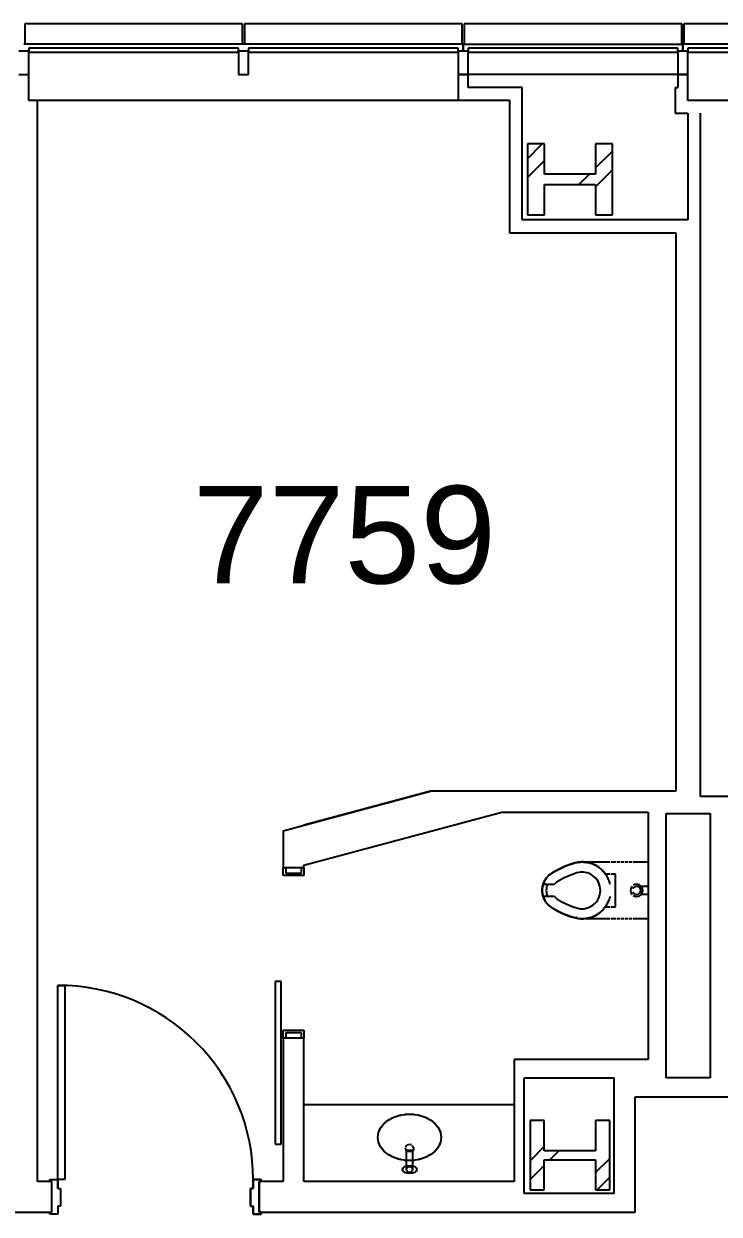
# Model space of a CAD drawing. Header units: inches. Extents: x -59 to 5673, y -29 to 4299.
# Drawn here: x 1363.3 to 1534.3, y 3964.6 to 4257.3 of the extents above; entities that cross this region are included whole.
import ezdxf

# ---------------------------------------------------------------- set-up
doc = ezdxf.new("R2010")
doc.units = ezdxf.units.IN
doc.header["$LTSCALE"] = 96
doc.header["$MEASUREMENT"] = 0
for name, color, linetype in [('A-ANNO-ROOM', 4, 'Continuous'), ('A-COLS', 5, 'Continuous'), ('A-DOOR', 2, 'Continuous'), ('A-FLOR-CASE', 3, 'Continuous'), ('A-FLOR-PFIX', 2, 'Continuous'), ('A-GLAZ', 2, 'Continuous'), ('A-WALL-FULL', 6, 'Continuous')]:
    doc.layers.add(name, color=color, linetype=linetype)
doc.styles.add('ARIAL', font='arial.ttf')

msp = doc.modelspace()

# ---------------------------------------------------------------- linework, layer by layer
at = {"layer": 'A-COLS'}
for p, q in [((1487.13, 4224.14), (1490.76, 4227.78)), ((1491.29, 4227.78), (1487.13, 4227.78)), ((1487.13, 4227.78), (1487.13, 4210.38)), ((1491.29, 4220.38), (1491.29, 4227.78)), ((1508.03, 4227.78), (1503.87, 4227.78)), ((1503.87, 4227.78), (1503.87, 4220.38)), ((1508.03, 4210.38), (1508.03, 4227.78)), ((1503.87, 4221.87), (1508.03, 4226.03)), ((1487.13, 4219.53), (1491.29, 4223.69)), ((1503.87, 4220.38), (1491.29, 4220.38)), ((1499.77, 4217.78), (1502.37, 4220.38)), ((1503.87, 4217.27), (1508.03, 4221.43)), ((1491.29, 4210.38), (1491.29, 4217.78)), ((1491.29, 4217.78), (1503.87, 4217.78)), ((1503.87, 4217.78), (1503.87, 4210.38)), ((1487.13, 4210.38), (1491.29, 4210.38)), ((1503.87, 4210.38), (1508.03, 4210.38)), ((1491.28, 3987.58), (1487.78, 3987.58)), ((1487.78, 3987.58), (1487.78, 3970.58)), ((1491.28, 3980.17), (1491.28, 3987.58)), ((1507.38, 3987.58), (1503.88, 3987.58)), ((1503.88, 3987.58), (1503.88, 3980.17)), ((1507.38, 3970.58), (1507.38, 3987.58)), ((1487.78, 3977.7), (1491.28, 3981.2)), ((1503.88, 3980.17), (1491.28, 3980.17)), ((1492.67, 3977.98), (1494.86, 3980.17)), ((1487.78, 3973.09), (1491.28, 3976.59)), ((1491.28, 3970.58), (1491.28, 3977.98)), ((1491.28, 3977.98), (1503.88, 3977.98)), ((1503.88, 3974.79), (1507.38, 3978.29)), ((1503.88, 3977.98), (1503.88, 3970.58)), ((1504.27, 3970.58), (1507.38, 3973.69)), ((1487.78, 3970.58), (1491.28, 3970.58)), ((1503.88, 3970.58), (1507.38, 3970.58))]:
    msp.add_line(p, q, dxfattribs=at)
at = {"layer": 'A-DOOR'}
for p, q in [((1427.08, 4049.83), (1427.7, 4049.83)), ((1427.08, 4047.83), (1427.08, 4049.83)), ((1427.7, 4049.83), (1427.7, 4048.45)), ((1431.58, 4049.83), (1432.2, 4049.83)), ((1431.58, 4048.45), (1431.58, 4049.83)), ((1432.2, 4049.83), (1432.2, 4047.83)), ((1432.2, 4047.83), (1427.08, 4047.83)), ((1427.7, 4048.45), (1431.58, 4048.45)), ((1371.7, 4020.83), (1373.45, 4020.83)), ((1371.7, 3973.08), (1371.7, 4020.83)), ((1373.45, 4020.83), (1373.45, 3973.08)), ((1426.58, 4021.83), (1425.08, 4021.83)), ((1425.08, 4021.83), (1425.08, 3981.83)), ((1426.58, 3981.83), (1426.58, 4021.83)), ((1427.08, 4009.83), (1432.2, 4009.83)), ((1427.08, 4007.83), (1427.08, 4009.83)), ((1427.7, 4007.83), (1427.08, 4007.83)), ((1427.7, 4009.2), (1427.7, 4007.83)), ((1431.58, 4009.2), (1427.7, 4009.2)), ((1431.58, 4007.83), (1431.58, 4009.2)), ((1432.2, 4007.83), (1431.58, 4007.83)), ((1432.2, 4009.83), (1432.2, 4007.83)), ((1425.08, 3981.83), (1426.58, 3981.83)), ((1369.7, 3972.83), (1369.7, 3973.08)), ((1369.7, 3973.08), (1371.7, 3973.08)), ((1369.7, 3973.08), (1371.7, 3973.08)), ((1369.7, 3972.83), (1369.7, 3973.08)), ((1369.7, 3972.58), (1369.7, 3973.08)), ((1369.7, 3972.58), (1369.7, 3972.83)), ((1369.7, 3972.58), (1369.7, 3972.83)), ((1373.45, 3973.08), (1371.7, 3973.08)), ((1371.7, 3973.08), (1371.7, 3972.83)), ((1371.7, 3973.08), (1371.7, 3972.83)), ((1371.7, 3970.89), (1371.7, 3973.08)), ((1371.7, 3972.83), (1371.7, 3970.89)), ((1419.7, 3973.08), (1419.7, 3972.83)), ((1421.7, 3973.08), (1419.7, 3973.08)), ((1419.7, 3973.08), (1421.7, 3973.08)), ((1419.7, 3972.83), (1419.7, 3973.08)), ((1419.7, 3972.83), (1419.7, 3970.89)), ((1419.7, 3970.89), (1419.7, 3972.83)), ((1421.7, 3972.83), (1421.7, 3973.08)), ((1421.7, 3973.08), (1421.7, 3972.83)), ((1421.7, 3972.58), (1421.7, 3973.08)), ((1421.7, 3972.58), (1421.7, 3972.83)), ((1370.2, 3972.58), (1369.7, 3972.58)), ((1370.2, 3965.08), (1370.2, 3972.58)), ((1371.7, 3970.89), (1372.32, 3970.89)), ((1371.7, 3970.89), (1372.32, 3970.89)), ((1372.32, 3970.89), (1372.32, 3966.51)), ((1372.32, 3970.89), (1372.32, 3966.51)), ((1419.08, 3970.89), (1419.08, 3966.51)), ((1419.7, 3970.89), (1419.08, 3970.89)), ((1419.08, 3970.89), (1419.7, 3970.89)), ((1419.08, 3966.51), (1419.08, 3970.89)), ((1421.2, 3972.58), (1421.7, 3972.58)), ((1421.2, 3965.08), (1421.2, 3972.58)), ((1421.2, 3972.58), (1421.2, 3965.08)), ((1421.7, 3972.58), (1421.2, 3972.58)), ((1369.7, 3964.58), (1369.7, 3965.08)), ((1369.7, 3965.08), (1370.2, 3965.08)), ((1369.7, 3964.58), (1369.7, 3965.08)), ((1371.7, 3964.58), (1369.7, 3964.58)), ((1371.7, 3964.58), (1369.7, 3964.58)), ((1371.7, 3966.51), (1371.7, 3964.58)), ((1372.32, 3966.51), (1371.7, 3966.51)), ((1371.7, 3966.51), (1371.7, 3964.58)), ((1372.32, 3966.51), (1371.7, 3966.51)), ((1419.08, 3966.51), (1419.7, 3966.51)), ((1419.7, 3966.51), (1419.08, 3966.51)), ((1419.7, 3966.51), (1419.7, 3964.58)), ((1419.7, 3964.58), (1419.7, 3966.51)), ((1419.7, 3964.58), (1421.7, 3964.58)), ((1421.7, 3964.58), (1419.7, 3964.58)), ((1421.7, 3965.08), (1421.2, 3965.08)), ((1421.2, 3965.08), (1421.7, 3965.08)), ((1421.7, 3964.58), (1421.7, 3965.08)), ((1421.7, 3965.08), (1421.7, 3964.58))]:
    msp.add_line(p, q, dxfattribs=at)
msp.add_arc((1371.92, 3973.04), 47.79, 0.0438, 90.2552, dxfattribs=at)
msp.add_arc((1371.92, 3973.04), 47.79, 0.0438, 90.2552, dxfattribs=at)
at = {"layer": 'A-FLOR-CASE'}
msp.add_line((1432.2, 3991.58), (1483.83, 3991.58), dxfattribs=at)
at = {"layer": 'A-FLOR-PFIX'}
for p, q in [((1493.13, 4048.45), (1493.92, 4048.92)), ((1493.92, 4048.92), (1494.73, 4049.36)), ((1494.73, 4049.36), (1495.56, 4049.76)), ((1495.56, 4049.76), (1496.4, 4050.13)), ((1496.4, 4050.13), (1497.26, 4050.47)), ((1497.26, 4050.47), (1498.12, 4050.77)), ((1498.12, 4050.77), (1498.51, 4050.89)), ((1498.51, 4050.89), (1498.78, 4050.97)), ((1498.78, 4050.97), (1499.05, 4051.04)), ((1499.05, 4051.04), (1499.33, 4051.09)), ((1499.33, 4051.09), (1499.6, 4051.14)), ((1499.6, 4051.14), (1499.88, 4051.17)), ((1499.88, 4051.17), (1500.16, 4051.19)), ((1500.16, 4051.19), (1500.44, 4051.2)), ((1500.44, 4051.2), (1500.72, 4051.2)), ((1500.56, 4051.2), (1507.39, 4051.2)), ((1500.72, 4051.2), (1501, 4051.19)), ((1501, 4051.19), (1501.28, 4051.16)), ((1501.28, 4051.16), (1501.56, 4051.13)), ((1501.56, 4051.13), (1501.83, 4051.08)), ((1501.83, 4051.08), (1502.11, 4051.03)), ((1502.11, 4051.03), (1502.38, 4050.96)), ((1502.38, 4050.96), (1502.65, 4050.88)), ((1502.65, 4050.88), (1502.92, 4050.79)), ((1502.92, 4050.79), (1503.18, 4050.7)), ((1503.18, 4050.7), (1503.43, 4050.59)), ((1503.43, 4050.59), (1503.69, 4050.47)), ((1503.69, 4050.47), (1503.94, 4050.34)), ((1503.94, 4050.34), (1504.18, 4050.2)), ((1504.18, 4050.2), (1504.42, 4050.05)), ((1504.42, 4050.05), (1504.65, 4049.89)), ((1504.65, 4049.89), (1504.87, 4049.72)), ((1504.87, 4049.72), (1505.09, 4049.54)), ((1505.09, 4049.54), (1505.3, 4049.36)), ((1505.3, 4049.36), (1505.5, 4049.16)), ((1505.5, 4049.16), (1505.69, 4048.96)), ((1505.69, 4048.96), (1505.88, 4048.75)), ((1505.88, 4048.75), (1506.06, 4048.54)), ((1507.63, 4051.2), (1508.9, 4051.2)), ((1509.14, 4051.2), (1509.9, 4051.2)), ((1510.14, 4051.2), (1510.9, 4051.2)), ((1511.14, 4051.2), (1511.9, 4051.2)), ((1512.15, 4051.2), (1512.9, 4051.2)), ((1513.14, 4051.2), (1516.77, 4051.2)), ((1491.02, 4045.77), (1491.09, 4045.96)), ((1491.09, 4045.96), (1491.16, 4046.15)), ((1491.16, 4046.15), (1491.24, 4046.33)), ((1491.24, 4046.33), (1491.33, 4046.51)), ((1491.33, 4046.51), (1491.43, 4046.69)), ((1491.43, 4046.69), (1491.53, 4046.86)), ((1491.53, 4046.86), (1491.64, 4047.02)), ((1491.64, 4047.02), (1491.75, 4047.19)), ((1491.75, 4047.19), (1491.88, 4047.35)), ((1491.88, 4047.35), (1492.01, 4047.5)), ((1492.01, 4047.5), (1492.14, 4047.65)), ((1492.14, 4047.65), (1492.28, 4047.79)), ((1492.28, 4047.79), (1492.43, 4047.92)), ((1492.43, 4047.92), (1492.58, 4048.06)), ((1492.58, 4048.06), (1492.74, 4048.18)), ((1492.74, 4048.18), (1492.9, 4048.3)), ((1492.9, 4048.3), (1493.06, 4048.41)), ((1493.06, 4048.41), (1493.13, 4048.45)), ((1506.06, 4048.54), (1506.23, 4048.31)), ((1506.23, 4048.31), (1506.39, 4048.09)), ((1507.41, 4048.2), (1506.31, 4048.2)), ((1506.39, 4048.09), (1506.54, 4047.85)), ((1506.54, 4047.85), (1506.68, 4047.61)), ((1506.68, 4047.61), (1506.81, 4047.36)), ((1506.81, 4047.36), (1506.93, 4047.11)), ((1506.93, 4047.11), (1507.04, 4046.85)), ((1507.04, 4046.85), (1507.14, 4046.59)), ((1507.14, 4046.59), (1507.23, 4046.32)), ((1507.23, 4046.32), (1507.31, 4046.06)), ((1507.31, 4046.06), (1507.38, 4045.78)), ((1508.81, 4048.2), (1507.62, 4048.2)), ((1508.81, 4040.2), (1508.81, 4048.2)), ((1490.77, 4044.4), (1490.78, 4044.6)), ((1490.77, 4044.2), (1490.77, 4044.4)), ((1490.77, 4044.12), (1490.77, 4044.2)), ((1490.77, 4043.92), (1490.77, 4044.12)), ((1490.79, 4043.72), (1490.77, 4043.92)), ((1490.78, 4044.6), (1490.8, 4044.8)), ((1490.81, 4043.52), (1490.79, 4043.72)), ((1490.8, 4044.8), (1490.83, 4045)), ((1490.84, 4043.33), (1490.81, 4043.52)), ((1490.83, 4045), (1490.86, 4045.19)), ((1490.88, 4043.13), (1490.84, 4043.33)), ((1490.86, 4045.19), (1490.91, 4045.39)), ((1490.93, 4042.94), (1490.88, 4043.13)), ((1490.91, 4045.39), (1490.96, 4045.58)), ((1490.98, 4042.74), (1490.93, 4042.94)), ((1490.96, 4045.58), (1491.02, 4045.77)), ((1491, 4045.7), (1493.77, 4045.7)), ((1516.77, 4045.2), (1515.11, 4045.2)), ((1516.77, 4043.2), (1515.11, 4043.2)), ((1491.04, 4042.55), (1490.98, 4042.74)), ((1493.77, 4042.7), (1491, 4042.7)), ((1491.11, 4042.37), (1491.04, 4042.55)), ((1491.19, 4042.18), (1491.11, 4042.37)), ((1491.28, 4042), (1491.19, 4042.18)), ((1491.37, 4041.82), (1491.28, 4042)), ((1491.47, 4041.65), (1491.37, 4041.82)), ((1491.57, 4041.48), (1491.47, 4041.65)), ((1491.68, 4041.31), (1491.57, 4041.48)), ((1491.8, 4041.15), (1491.68, 4041.31)), ((1491.93, 4041), (1491.8, 4041.15)), ((1492.06, 4040.85), (1491.93, 4041)), ((1492.2, 4040.7), (1492.06, 4040.85)), ((1492.34, 4040.56), (1492.2, 4040.7)), ((1492.49, 4040.43), (1492.34, 4040.56)), ((1492.64, 4040.3), (1492.49, 4040.43)), ((1492.8, 4040.18), (1492.64, 4040.3)), ((1492.96, 4040.06), (1492.8, 4040.18)), ((1493.13, 4039.95), (1492.96, 4040.06)), ((1506.18, 4040.02), (1506.01, 4039.8)), ((1506.34, 4040.25), (1506.18, 4040.02)), ((1506.31, 4040.2), (1507.41, 4040.2)), ((1506.49, 4040.48), (1506.34, 4040.25)), ((1506.64, 4040.72), (1506.49, 4040.48)), ((1506.77, 4040.97), (1506.64, 4040.72)), ((1506.9, 4041.22), (1506.77, 4040.97)), ((1507.01, 4041.48), (1506.9, 4041.22)), ((1507.11, 4041.74), (1507.01, 4041.48)), ((1507.21, 4042), (1507.11, 4041.74)), ((1507.29, 4042.27), (1507.21, 4042)), ((1507.36, 4042.54), (1507.29, 4042.27)), ((1507.39, 4042.67), (1507.36, 4042.54)), ((1507.62, 4040.2), (1508.81, 4040.2)), ((1493.48, 4039.74), (1493.13, 4039.95)), ((1494.28, 4039.29), (1493.48, 4039.74)), ((1495.09, 4038.86), (1494.28, 4039.29)), ((1495.93, 4038.47), (1495.09, 4038.86)), ((1496.78, 4038.12), (1495.93, 4038.47)), ((1497.64, 4037.8), (1496.78, 4038.12)), ((1498.51, 4037.51), (1497.64, 4037.8)), ((1498.7, 4037.45), (1498.51, 4037.51)), ((1498.97, 4037.38), (1498.7, 4037.45)), ((1499.25, 4037.33), (1498.97, 4037.38)), ((1499.52, 4037.28), (1499.25, 4037.33)), ((1499.8, 4037.24), (1499.52, 4037.28)), ((1500.08, 4037.22), (1499.8, 4037.24)), ((1500.36, 4037.2), (1500.08, 4037.22)), ((1500.64, 4037.2), (1500.36, 4037.2)), ((1507.4, 4037.2), (1500.56, 4037.2)), ((1500.92, 4037.21), (1500.64, 4037.2)), ((1501.2, 4037.23), (1500.92, 4037.21)), ((1501.48, 4037.26), (1501.2, 4037.23)), ((1501.75, 4037.3), (1501.48, 4037.26)), ((1502.03, 4037.36), (1501.75, 4037.3)), ((1502.3, 4037.42), (1502.03, 4037.36)), ((1502.57, 4037.5), (1502.3, 4037.42)), ((1502.84, 4037.58), (1502.57, 4037.5)), ((1503.1, 4037.68), (1502.84, 4037.58)), ((1503.36, 4037.78), (1503.1, 4037.68)), ((1503.61, 4037.9), (1503.36, 4037.78)), ((1503.86, 4038.03), (1503.61, 4037.9)), ((1504.11, 4038.16), (1503.86, 4038.03)), ((1504.35, 4038.31), (1504.11, 4038.16)), ((1504.58, 4038.47), (1504.35, 4038.31)), ((1504.8, 4038.63), (1504.58, 4038.47)), ((1505.02, 4038.81), (1504.8, 4038.63)), ((1505.24, 4038.99), (1505.02, 4038.81)), ((1505.44, 4039.18), (1505.24, 4038.99)), ((1505.64, 4039.38), (1505.44, 4039.18)), ((1505.83, 4039.59), (1505.64, 4039.38)), ((1506.01, 4039.8), (1505.83, 4039.59)), ((1508.9, 4037.2), (1507.64, 4037.2)), ((1509.9, 4037.2), (1509.13, 4037.2)), ((1510.9, 4037.2), (1510.13, 4037.2)), ((1511.89, 4037.2), (1511.13, 4037.2)), ((1512.9, 4037.2), (1512.15, 4037.2)), ((1516.77, 4037.2), (1513.13, 4037.2)), ((1451.85, 3986.83), (1452.93, 3987.72)), ((1452.93, 3987.72), (1454.25, 3988.42)), ((1454.25, 3988.42), (1455.74, 3988.91)), ((1455.74, 3988.91), (1457.33, 3989.16)), ((1457.33, 3989.16), (1458.95, 3989.16)), ((1458.95, 3989.16), (1460.55, 3988.91)), ((1460.55, 3988.91), (1462.03, 3988.42)), ((1462.03, 3988.42), (1463.35, 3987.72)), ((1463.35, 3987.72), (1464.44, 3986.83)), ((1450.36, 3983.47), (1450.53, 3984.66)), ((1450.51, 3984.59), (1450.59, 3984.84)), ((1450.53, 3984.66), (1451.03, 3985.79)), ((1451.03, 3985.79), (1451.85, 3986.83)), ((1464.44, 3986.83), (1465.25, 3985.79)), ((1465.25, 3985.79), (1465.75, 3984.66)), ((1465.7, 3984.84), (1465.77, 3984.59)), ((1465.75, 3984.66), (1465.92, 3983.47)), ((1450.53, 3982.28), (1450.36, 3983.47)), ((1451.03, 3981.14), (1450.53, 3982.28)), ((1458.82, 3981.46), (1459.1, 3980.97)), ((1465.75, 3982.28), (1465.25, 3981.14)), ((1465.92, 3983.47), (1465.75, 3982.28)), ((1451.85, 3980.11), (1451.03, 3981.14)), ((1452.93, 3979.22), (1451.85, 3980.11)), ((1454.25, 3978.52), (1452.93, 3979.22)), ((1455.74, 3978.03), (1454.25, 3978.52)), ((1457.15, 3980.78), (1457.16, 3980.93)), ((1457.31, 3980.37), (1457.15, 3980.78)), ((1457.83, 3980.02), (1457.31, 3980.37)), ((1457.39, 3980.32), (1458.89, 3980.32)), ((1457.39, 3975.57), (1457.39, 3980.32)), ((1458.75, 3980.01), (1457.83, 3980.02)), ((1458.92, 3980.14), (1458.75, 3980.01)), ((1458.89, 3980.32), (1458.89, 3975.57)), ((1459.1, 3980.49), (1458.92, 3980.14)), ((1459.1, 3980.97), (1459.1, 3980.49)), ((1462.03, 3978.52), (1460.55, 3978.03)), ((1463.35, 3979.22), (1462.03, 3978.52)), ((1464.44, 3980.11), (1463.35, 3979.22)), ((1465.25, 3981.14), (1464.44, 3980.11)), ((1457.33, 3977.78), (1455.74, 3978.03)), ((1458.95, 3977.78), (1457.33, 3977.78)), ((1460.55, 3978.03), (1458.95, 3977.78))]:
    msp.add_line(p, q, dxfattribs=at)
msp.add_circle((1458.14, 3975.57), 0.75, dxfattribs=at)
for centre, radius, start, end in [((1505.25, 4028.9), 23, 107.0353, 121.8005), ((1500.56, 4044.2), 7, 34.8499, 107.0353), ((1500.56, 4044.2), 7, 87.2136, 92.1628), ((1500.56, 4044.2), 7, 71.3562, 77.2878), ((1500.56, 4044.2), 7, 56.0654, 62.41), ((1500.56, 4044.2), 7, 40.9635, 47.5291), ((1495.77, 4044.2), 5, 121.8005, 162.5424), ((1495.77, 4044.2), 5, 149.9619, 155.5628), ((1495.77, 4044.2), 5, 136.3503, 140.5574), ((1495.77, 4044.2), 2.5, 121.8005, 143.1301), ((1505.25, 4028.9), 20.5, 107.0353, 121.8005), ((1500.56, 4044.2), 4.5, 0, 107.0353), ((1495.77, 4044.2), 5, 162.4315, 180), ((1495.77, 4044.2), 5, 180, 197.5685), ((1495.77, 4044.2), 4, 157.7775, 180), ((1495.77, 4044.2), 4, 180, 202.2225), ((1500.56, 4044.2), 4.5, 252.9647, 0), ((1513.99, 4044.2), 1.5, 139.5824, 220.0375), ((1513.98, 4044.2), 0.996, 270, 157.3114), ((1513.98, 4044.2), 0.996, 202.6886, 270), ((1513.99, 4044.2), 1.5, 90, 125.3367), ((1513.99, 4044.2), 1.5, 234.6633, 270), ((1513.99, 4044.2), 1.5, 270, 90), ((1495.77, 4044.2), 5, 197.4576, 238.1995), ((1495.77, 4044.2), 5, 204.4372, 210.0381), ((1495.77, 4044.2), 5, 219.4426, 223.6497), ((1495.77, 4044.2), 2.5, 216.8699, 238.1995), ((1505.25, 4059.5), 20.5, 238.1995, 252.9647), ((1500.56, 4044.2), 7, 252.9647, 325.1501), ((1505.25, 4059.5), 23, 238.1995, 252.9647), ((1499.06, 4038.2), 0.5, 270, 290), ((1500.56, 4044.2), 7, 267.8372, 272.7864), ((1500.56, 4044.2), 7, 282.7122, 288.6438), ((1500.56, 4044.2), 7, 297.59, 303.9346), ((1500.56, 4044.2), 7, 312.4709, 319.0365), ((1458.14, 3980.72), 1, 91.4853, 162), ((1458.14, 3980.72), 1, 62.4389, 80.9999)]:
    msp.add_arc(centre, radius, start, end, dxfattribs=at)
msp.add_ellipse((1458.18, 3975.57), major_axis=(1.75, 0), ratio=0.571429, dxfattribs=at)
for points, knots in [([(1452.27, 3987.21), (1452.27, 3987.21), (1452.53, 3987.43), (1452.81, 3987.64), (1453.12, 3987.83)], [3.8663935, 3.8663935, 3.8663935, 3.8663935, 3.8665756, 4.0199157, 4.0199157, 4.0199157, 4.0199157]), ([(1453.58, 3988.1), (1453.61, 3988.11), (1453.91, 3988.27), (1454.22, 3988.41), (1454.52, 3988.53)], [4.0945479, 4.0945479, 4.0945479, 4.0945479, 4.1082365, 4.2352464, 4.2352464, 4.2352464, 4.2352464]), ([(1455.12, 3988.74), (1455.2, 3988.76), (1455.51, 3988.85), (1455.84, 3988.93), (1456.09, 3988.98)], [4.3201203, 4.3201203, 4.3201203, 4.3201203, 4.3498975, 4.4498221, 4.4498221, 4.4498221, 4.4498221]), ([(1456.8, 3989.1), (1456.93, 3989.12), (1457.25, 3989.15), (1457.57, 3989.17), (1457.77, 3989.18)], [4.541704, 4.541704, 4.541704, 4.541704, 4.5915585, 4.6652167, 4.6652167, 4.6652167, 4.6652167]), ([(1458.51, 3989.18), (1458.71, 3989.17), (1459.03, 3989.15), (1459.35, 3989.12), (1459.48, 3989.1)], [4.7595613, 4.7595613, 4.7595613, 4.7595613, 4.8332195, 4.883074, 4.883074, 4.883074, 4.883074]), ([(1460.19, 3988.98), (1460.45, 3988.93), (1460.77, 3988.85), (1461.09, 3988.76), (1461.16, 3988.74)], [4.9749558, 4.9749558, 4.9749558, 4.9749558, 5.0748804, 5.1046577, 5.1046577, 5.1046577, 5.1046577]), ([(1461.76, 3988.53), (1462.06, 3988.41), (1462.37, 3988.27), (1462.67, 3988.11), (1462.7, 3988.1)], [5.1895316, 5.1895316, 5.1895316, 5.1895316, 5.3165414, 5.3302301, 5.3302301, 5.3302301, 5.3302301]), ([(1463.16, 3987.83), (1463.47, 3987.64), (1463.76, 3987.43), (1464.02, 3987.21), (1464.02, 3987.21)], [5.4048623, 5.4048623, 5.4048623, 5.4048623, 5.5582024, 5.5583845, 5.5583845, 5.5583845, 5.5583845]), ([(1450.55, 3984.71), (1450.56, 3984.74), (1450.68, 3985.13), (1450.86, 3985.52), (1451.08, 3985.86)], [3.3659921, 3.3659921, 3.3659921, 3.3659921, 3.3832536, 3.5832545, 3.5832545, 3.5832545, 3.5832545]), ([(1451.1, 3985.9), (1451.14, 3985.96), (1451.38, 3986.32), (1451.67, 3986.66), (1451.95, 3986.93)], [3.5903916, 3.5903916, 3.5903916, 3.5903916, 3.6249146, 3.8026973, 3.8026973, 3.8026973, 3.8026973]), ([(1464.33, 3986.93), (1464.61, 3986.66), (1464.89, 3986.31), (1465.15, 3985.96), (1465.19, 3985.9)], [5.6220806, 5.6220806, 5.6220806, 5.6220806, 5.7998634, 5.8343864, 5.8343864, 5.8343864, 5.8343864]), ([(1465.21, 3985.86), (1465.42, 3985.52), (1465.63, 3985.13), (1465.72, 3984.74), (1465.73, 3984.71)], [5.8415235, 5.8415235, 5.8415235, 5.8415235, 6.0415243, 6.0587858, 6.0587858, 6.0587858, 6.0587858]), ([(1451.08, 3981.08), (1450.86, 3981.42), (1450.65, 3981.8), (1450.56, 3982.2), (1450.55, 3982.23)], [2.6999308, 2.6999308, 2.6999308, 2.6999308, 2.8999317, 2.9171932, 2.9171932, 2.9171932, 2.9171932]), ([(1465.74, 3982.23), (1465.73, 3982.2), (1465.6, 3981.8), (1465.42, 3981.42), (1465.21, 3981.08)], [0.2243995, 0.2243995, 0.2243995, 0.2243995, 0.241661, 0.4416618, 0.4416618, 0.4416618, 0.4416618]), ([(1451.95, 3980.01), (1451.67, 3980.28), (1451.39, 3980.62), (1451.13, 3980.98), (1451.09, 3981.04)], [2.480488, 2.480488, 2.480488, 2.480488, 2.6582707, 2.6927937, 2.6927937, 2.6927937, 2.6927937]), ([(1453.12, 3979.11), (1452.81, 3979.3), (1452.52, 3979.5), (1452.27, 3979.73), (1452.27, 3979.73)], [2.2632696, 2.2632696, 2.2632696, 2.2632696, 2.4166097, 2.4167919, 2.4167919, 2.4167919, 2.4167919]), ([(1454.52, 3978.41), (1454.22, 3978.53), (1453.91, 3978.67), (1453.61, 3978.83), (1453.58, 3978.84)], [2.0479389, 2.0479389, 2.0479389, 2.0479389, 2.1749488, 2.1886374, 2.1886374, 2.1886374, 2.1886374]), ([(1462.7, 3978.84), (1462.67, 3978.83), (1462.37, 3978.67), (1462.06, 3978.53), (1461.76, 3978.41)], [0.9529552, 0.9529552, 0.9529552, 0.9529552, 0.9666439, 1.0936537, 1.0936537, 1.0936537, 1.0936537]), ([(1464.02, 3979.73), (1464.02, 3979.73), (1463.76, 3979.51), (1463.47, 3979.3), (1463.16, 3979.11)], [0.7248008, 0.7248008, 0.7248008, 0.7248008, 0.7249829, 0.878323, 0.878323, 0.878323, 0.878323]), ([(1465.18, 3981.04), (1465.14, 3980.98), (1464.9, 3980.62), (1464.61, 3980.28), (1464.33, 3980.01)], [0.448799, 0.448799, 0.448799, 0.448799, 0.4833219, 0.6611047, 0.6611047, 0.6611047, 0.6611047]), ([(1456.09, 3977.95), (1455.84, 3978), (1455.51, 3978.08), (1455.2, 3978.18), (1455.12, 3978.2)], [1.8333632, 1.8333632, 1.8333632, 1.8333632, 1.9332878, 1.963065, 1.963065, 1.963065, 1.963065]), ([(1457.77, 3977.76), (1457.57, 3977.76), (1457.25, 3977.78), (1456.93, 3977.82), (1456.8, 3977.84)], [1.6179686, 1.6179686, 1.6179686, 1.6179686, 1.6916268, 1.7414813, 1.7414813, 1.7414813, 1.7414813]), ([(1459.48, 3977.84), (1459.35, 3977.82), (1459.03, 3977.78), (1458.71, 3977.76), (1458.51, 3977.76)], [1.4001113, 1.4001113, 1.4001113, 1.4001113, 1.4499658, 1.523624, 1.523624, 1.523624, 1.523624]), ([(1461.16, 3978.2), (1461.09, 3978.18), (1460.77, 3978.08), (1460.45, 3978), (1460.19, 3977.95)], [1.1785276, 1.1785276, 1.1785276, 1.1785276, 1.2083049, 1.3082295, 1.3082295, 1.3082295, 1.3082295])]:
    msp.add_open_spline(points, degree=3, knots=knots, dxfattribs=at)
at = {"layer": 'A-GLAZ'}
for p, q in [((1363.58, 4257.33), (1363.58, 4252.33)), ((1417.08, 4257.33), (1363.58, 4257.33)), ((1417.08, 4252.33), (1417.08, 4257.33)), ((1417.58, 4257.33), (1417.58, 4252.33)), ((1471.08, 4257.33), (1417.58, 4257.33)), ((1471.08, 4252.33), (1471.08, 4257.33)), ((1471.58, 4257.33), (1471.58, 4252.33)), ((1525.08, 4257.33), (1471.58, 4257.33)), ((1525.08, 4252.33), (1525.08, 4257.33)), ((1525.58, 4257.33), (1525.58, 4252.33)), ((1579.08, 4257.33), (1525.58, 4257.33)), ((1525.58, 4252.33), (1525.58, 4257.33)), ((1417.33, 4252.33), (1363.33, 4252.33)), ((1416.08, 4251.33), (1364.58, 4251.33)), ((1364.58, 4251.33), (1364.58, 4250.33)), ((1416.08, 4250.33), (1416.08, 4251.33)), ((1471.33, 4252.33), (1417.33, 4252.33)), ((1470.08, 4251.33), (1418.58, 4251.33)), ((1418.58, 4251.33), (1418.58, 4250.33)), ((1470.08, 4250.33), (1470.08, 4251.33)), ((1471.33, 4250.58), (1471.33, 4252.33)), ((1471.33, 4252.33), (1525.33, 4252.33)), ((1471.33, 4252.33), (1471.33, 4250.58)), ((1524.08, 4251.33), (1472.58, 4251.33)), ((1472.58, 4251.33), (1472.58, 4250.33)), ((1524.08, 4250.33), (1524.08, 4251.33)), ((1525.33, 4250.58), (1525.33, 4252.33)), ((1579.33, 4252.33), (1525.33, 4252.33)), ((1525.33, 4252.33), (1525.33, 4250.58)), ((1578.08, 4251.33), (1526.58, 4251.33)), ((1526.58, 4251.33), (1526.58, 4250.33)), ((1364.58, 4250.33), (1416.08, 4250.33)), ((1418.58, 4250.33), (1470.08, 4250.33)), ((1472.58, 4250.33), (1524.08, 4250.33)), ((1526.58, 4250.33), (1578.08, 4250.33)), ((1524.08, 4244.83), (1472.58, 4244.83)), ((1524.08, 4244.83), (1472.58, 4244.83)), ((1417.33, 4238.45), (1366.74, 4238.45)), ((1471.33, 4238.45), (1417.33, 4238.45)), ((1471.33, 4238.58), (1471.33, 4238.45)), ((1471.33, 4238.58), (1471.33, 4238.45)), ((1579.33, 4238.45), (1529.7, 4238.45))]:
    msp.add_line(p, q, dxfattribs=at)
at = {"layer": 'A-GLAZ', "extrusion": (0, 0, -1)}
for p, q in [((1364.58, 4250.58), (1362.08, 4250.58)), ((1364.58, 4244.83), (1364.58, 4250.58)), ((1418.58, 4250.58), (1416.08, 4250.58)), ((1416.08, 4250.58), (1416.08, 4244.83)), ((1418.58, 4244.83), (1418.58, 4250.58)), ((1470.08, 4250.58), (1470.08, 4244.83)), ((1472.58, 4250.58), (1470.08, 4250.58)), ((1470.08, 4250.58), (1470.08, 4244.83)), ((1472.58, 4244.83), (1472.58, 4250.58)), ((1472.58, 4244.83), (1472.58, 4250.58)), ((1524.08, 4250.58), (1524.08, 4244.83)), ((1526.58, 4250.58), (1524.08, 4250.58)), ((1524.08, 4250.58), (1524.08, 4244.83)), ((1526.58, 4244.83), (1526.58, 4250.58)), ((1526.58, 4244.83), (1526.58, 4250.58)), ((1362.08, 4244.83), (1364.58, 4244.83)), ((1416.08, 4244.83), (1418.58, 4244.83)), ((1470.08, 4244.83), (1472.58, 4244.83)), ((1470.08, 4244.83), (1472.58, 4244.83)), ((1524.08, 4244.83), (1526.58, 4244.83)), ((1524.08, 4244.83), (1526.58, 4244.83))]:
    msp.add_line(p, q, dxfattribs=at)
at = {"layer": 'A-WALL-FULL'}
for p, q in [((1364.58, 4238.45), (1364.58, 4244.83)), ((1470.08, 4244.83), (1470.08, 4241.7)), ((1472.58, 4244.83), (1470.08, 4244.83)), ((1472.58, 4241.7), (1472.58, 4244.83)), ((1524.08, 4244.83), (1524.08, 4241.7)), ((1526.58, 4244.83), (1524.08, 4244.83)), ((1526.58, 4241.7), (1526.58, 4244.83)), ((1526.58, 4238.45), (1526.58, 4244.83)), ((1470.08, 4241.7), (1470.08, 4238.58)), ((1485.83, 4241.7), (1472.58, 4241.7)), ((1485.83, 4209.08), (1485.83, 4241.7)), ((1523.45, 4241.7), (1524.08, 4241.7)), ((1523.45, 4241.7), (1523.45, 4235.33)), ((1366.7, 4238.45), (1364.58, 4238.45)), ((1366.7, 3972.58), (1366.7, 4238.45)), ((1470.08, 4238.58), (1470.7, 4238.58)), ((1470.7, 4238.58), (1473.2, 4238.58)), ((1473.2, 4238.58), (1482.7, 4238.58)), ((1482.7, 4238.58), (1482.7, 4205.95)), ((1529.7, 4238.45), (1526.58, 4238.45)), ((1523.45, 4235.33), (1526.58, 4235.33)), ((1526.58, 4235.33), (1526.58, 4209.08)), ((1529.7, 4067.33), (1529.7, 4235.33)), ((1529.7, 4209.08), (1529.7, 4235.33)), ((1526.58, 4209.08), (1485.83, 4209.08)), ((1482.7, 4205.95), (1483.33, 4205.95)), ((1483.33, 4205.95), (1485.83, 4205.95)), ((1485.83, 4205.95), (1523.58, 4205.95)), ((1523.58, 4205.95), (1523.58, 4068.58)), ((1427.08, 4058.88), (1463.28, 4068.58)), ((1463.28, 4068.58), (1432.2, 4060.25)), ((1523.58, 4068.58), (1463.28, 4068.58)), ((1590, 4067.33), (1529.7, 4067.33)), ((1432.2, 4050.41), (1480.86, 4063.45)), ((1480.86, 4063.45), (1516.77, 4063.45)), ((1516.77, 4063.45), (1516.77, 4002.58)), ((1521.27, 3998.08), (1521.27, 4063.08)), ((1521.27, 4002.58), (1521.27, 4063.08)), ((1521.27, 4063.08), (1532.02, 4063.08)), ((1532.02, 4063.08), (1532.02, 3998.08)), ((1427.08, 4058.88), (1427.08, 4049.83)), ((1427.08, 4049.83), (1432.2, 4049.83)), ((1432.2, 4049.83), (1432.2, 4050.41)), ((1427.08, 4007.83), (1427.08, 3972.58)), ((1432.2, 4007.83), (1427.08, 4007.83)), ((1432.2, 3972.58), (1432.2, 4007.83)), ((1516.77, 4002.58), (1483.83, 4002.58)), ((1483.83, 4002.58), (1483.83, 3972.58)), ((1521.27, 4001.7), (1521.27, 4002.58)), ((1521.27, 3998.08), (1521.27, 4002.58)), ((1486.33, 3998.08), (1508.45, 3998.08)), ((1486.33, 3969.7), (1486.33, 3998.08)), ((1508.45, 3969.7), (1508.45, 3998.08)), ((1532.02, 3998.08), (1521.27, 3998.08)), ((1513.58, 3965.08), (1513.58, 3993.45)), ((1513.58, 3993.45), (1544.83, 3993.45)), ((1370.2, 3972.58), (1366.7, 3972.58)), ((1370.2, 3965.08), (1370.2, 3972.58)), ((1427.08, 3972.58), (1421.2, 3972.58)), ((1421.2, 3972.58), (1421.2, 3965.08)), ((1483.83, 3972.58), (1432.2, 3972.58)), ((1486.33, 3969.7), (1486.33, 3972.58)), ((1508.45, 3969.7), (1486.33, 3969.7)), ((1357.08, 3965.08), (1370.2, 3965.08)), ((1421.2, 3965.08), (1513.58, 3965.08))]:
    msp.add_line(p, q, dxfattribs=at)

# ---------------------------------------------------------------- texts
at = {"layer": 'A-ANNO-ROOM', "style": 'ARIAL'}
msp.add_text('7759', height=24, dxfattribs=at).set_placement((1404.85, 4119.7))

doc.saveas('drawing.dxf')
